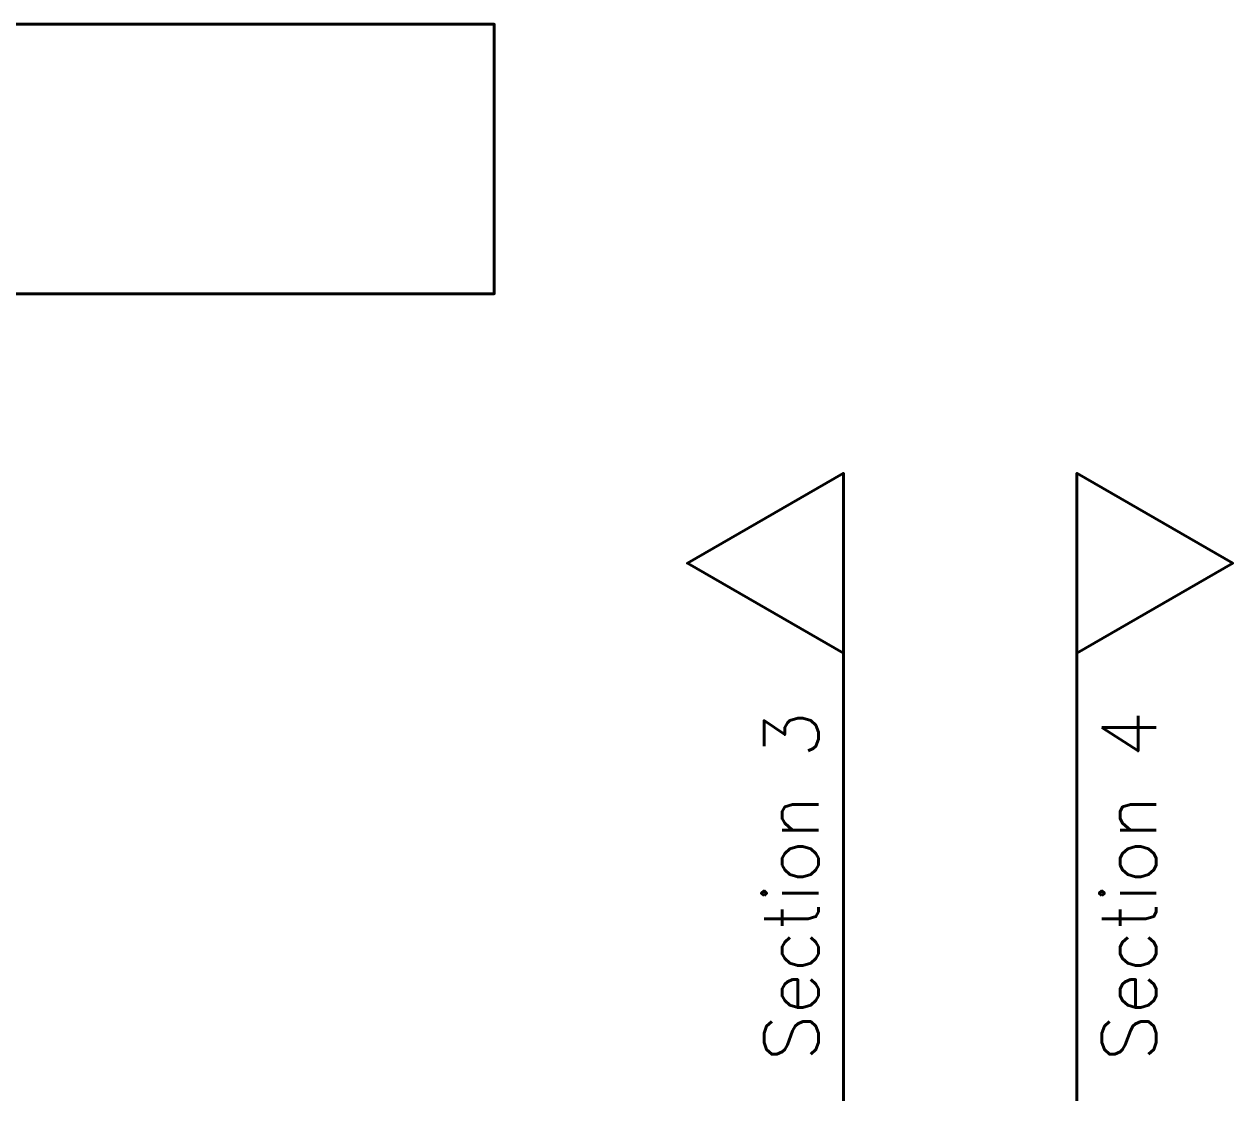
# Model space of a CAD drawing. Header units: inches. Extents: x 4017 to 5703, y -944 to 2840.
# Drawn here: x 4138.6 to 4227.4, y 1486.1 to 1565.2 of the extents above; entities that cross this region are included whole.
import ezdxf

# ---------------------------------------------------------------- set-up
doc = ezdxf.new("R2010")
doc.units = ezdxf.units.IN
doc.header["$MEASUREMENT"] = 0
doc.layers.add('A-dim-work', color=8, linetype='Continuous')
doc.styles.add('ENGLISH', font='romans.shx', dxfattribs={"height": 2})

msp = doc.modelspace()

# ---------------------------------------------------------------- linework, layer by layer
at = {"layer": 'A-dim-work', "color": 6, "lineweight": 40, "ltscale": 20}
for p, q in [((4198.824, 1532.245), (4198.824, 1486.131)), ((4215.991, 1532.245), (4215.991, 1486.131))]:
    msp.add_line(p, q, dxfattribs=at)
for points in [[(4096.414, 1545.43), (4173.171, 1545.43), (4173.171, 1565.234), (4096.414, 1565.234)], [(4198.824, 1525.632), (4198.824, 1532.245), (4187.371, 1525.632), (4198.824, 1519.02)], [(4215.991, 1525.632), (4215.991, 1532.245), (4227.444, 1525.632), (4215.991, 1519.02)]]:
    msp.add_lwpolyline(points, close=True, dxfattribs=at)

# ---------------------------------------------------------------- texts
at = {"layer": 'A-dim-work', "color": 6, "lineweight": 40, "ltscale": 20, "char_height": 4, "rotation": 90, "style": 'ENGLISH'}
for s, insert, attachment_point in [('Section 4', (4221.821, 1489.035), 7), ('Section 3', (4192.994, 1489.035), 1)]:
    msp.add_mtext_dynamic_manual_height_columns(s, width=28.7349, gutter_width=1, heights=[0], dxfattribs=dict(at, insert=insert, attachment_point=attachment_point))

doc.saveas('drawing.dxf')
